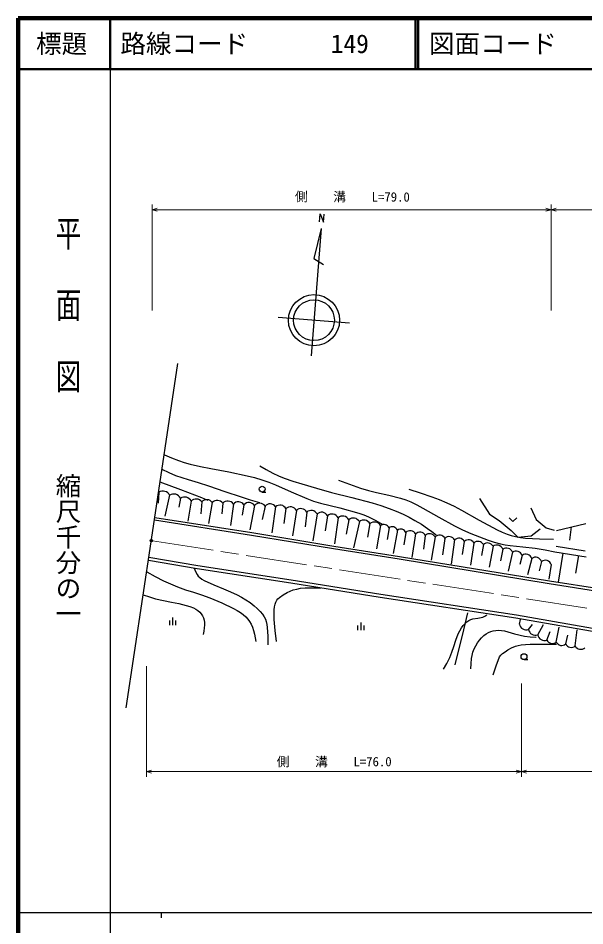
# Model space of a CAD drawing. Units: millimetres, scale not verified. Extents: x 40000 to 680000, y 20000 to 380000.
# Drawn here: x 40000 to 150873, y 202409 to 380000 of the extents above; entities that cross this region are included whole.
import ezdxf
from ezdxf.enums import TextEntityAlignment as Align

# ---------------------------------------------------------------- set-up
doc = ezdxf.new("R2010")
doc.units = ezdxf.units.MM
doc.header["$LTSCALE"] = 1000
doc.header["$PDMODE"] = 32
doc.header["$PDSIZE"] = 500
doc.linetypes.add('CHAIN', pattern=[18.5, 12, -1.5, 3.5, -1.5])
for name, color, linetype, lineweight in [('M-BGD', 7, 'Continuous', 25), ('M-BMK', 2, 'CHAIN', 13), ('M-BMK-OTRS', 5, 'Continuous', 25), ('M-BMK-SRVR', 3, 'Continuous', 25), ('M-STR-HTXT', 7, 'Continuous', 13), ('M-TTL', 2, 'Continuous', 140), ('M-TTL-BAND', 7, 'Continuous', 25), ('M-TTL-LINE', 7, 'Continuous', 50)]:
    doc.layers.add(name, color=color, linetype=linetype, lineweight=lineweight)
doc.layers.add('M-OTRS', color=6, linetype='Continuous')
doc.layers.add('M-TTL-TXT', color=7, linetype='Continuous')
doc.styles.add('@ＭＳ ゴシック', font='')
doc.styles.add('ＭＳ ゴシック', font='')
doc.styles.get('@ＭＳ ゴシック').set_extended_font_data('@MS Gothic')
doc.styles.get('ＭＳ ゴシック').set_extended_font_data('MS Gothic')

msp = doc.modelspace()

# ---------------------------------------------------------------- linework, layer by layer
at = {"layer": 'M-BGD'}
for p, q in [((67533, 287230), (67384, 285091)), ((69639, 286649), (68677, 282553)), ((71745, 286069), (71463, 284344)), ((87738, 287280), (88484, 287280)), ((73851, 285489), (73205, 281558)), ((75916, 285352), (75742, 283051)), ((77981, 285215), (77234, 281160)), ((80045, 285078), (79822, 283051)), ((82110, 284941), (81563, 280712)), ((84175, 284804), (83802, 282752)), ((86240, 284668), (85344, 279916)), ((88304, 284531), (87732, 281906)), ((90369, 284394), (89623, 279270)), ((92399, 284046), (91961, 281160)), ((94429, 283697), (93653, 278722)), ((96459, 283349), (96140, 280464)), ((98489, 283001), (97683, 277727)), ((100518, 282653), (100071, 279717)), ((66662, 281818), (85635, 278877)), ((66737, 282312), (85714, 279370)), ((102598, 282265), (101912, 277130)), ((104678, 281877), (104150, 279071)), ((106757, 281488), (105593, 276384)), ((108837, 281100), (108379, 278424)), ((110917, 280712), (110121, 276185)), ((145322, 279788), (151063, 281117)), ((85635, 278877), (101687, 276223)), ((85714, 279370), (101767, 276717)), ((112558, 280265), (112210, 277976)), ((114200, 279817), (113354, 275240)), ((115842, 279369), (115444, 276981)), ((117753, 279081), (117036, 274493)), ((148193, 280453), (147867, 277900)), ((119663, 278792), (119275, 276135)), ((121574, 278503), (120817, 273946)), ((123484, 278215), (123006, 274991)), ((125394, 277926), (124748, 273200)), ((127273, 277615), (126887, 275090)), ((129151, 277304), (128479, 272951)), ((101687, 276223), (114529, 274192)), ((101767, 276717), (114608, 274686)), ((131029, 276993), (130668, 274842)), ((132907, 276682), (132161, 272603)), ((134806, 276085), (134400, 273797)), ((136705, 275488), (135892, 271807)), ((145030, 275571), (151128, 274598)), ((150934, 275733), (145257, 276609)), ((146555, 275328), (145645, 269628)), ((65476, 273925), (75056, 272307)), ((65566, 274518), (75152, 272899)), ((114529, 274192), (143878, 269397)), ((114608, 274686), (143957, 269891)), ((138604, 274891), (138131, 273100)), ((140503, 274294), (139673, 271110)), ((142401, 273697), (141962, 271857)), ((149604, 274841), (149059, 271428)), ((75056, 272307), (93324, 269507)), ((75152, 272899), (93417, 270099)), ((144300, 273100), (143853, 270264)), ((93417, 270099), (110949, 267300)), ((93324, 269507), (110856, 266707)), ((143878, 269397), (154212, 267788)), ((143957, 269891), (154081, 268315)), ((110856, 266707), (137383, 262641)), ((110949, 267300), (137480, 263233)), ((137480, 263233), (164216, 258567)), ((69607, 262150), (69607, 261250)), ((70207, 262746), (70207, 261246)), ((70807, 262150), (70807, 261250)), ((106415, 261160), (106415, 260260)), ((107015, 261756), (107015, 260256)), ((107615, 261160), (107615, 260260)), ((137383, 262641), (164122, 257974)), ((138077, 261443), (138308, 262367)), ((139866, 260404), (140617, 261386)), ((141656, 259365), (142810, 261386)), ((143445, 258326), (144080, 260000)), ((145293, 257941), (145870, 260866)), ((148987, 257172), (149391, 260347)), ((147140, 257556), (147544, 259250)), ((138975, 254496), (139721, 254496))]:
    msp.add_line(p, q, dxfattribs=at)
for points in [[(68643, 294594), (69992, 293987), (71362, 293437), (72507, 293058), (73671, 292737), (75663, 292287), (77678, 291894), (81242, 291218), (84798, 290484), (86250, 290115), (87686, 289688), (89036, 289227), (90377, 288706), (93405, 287321), (96459, 285991), (97804, 285521), (99181, 285104), (102927, 284162), (106645, 283165), (107616, 282811), (108567, 282401), (109960, 281702), (111341, 280946)], [(68136, 291789), (69463, 291137), (70813, 290541), (72011, 290106), (73241, 289724), (75246, 289131), (77231, 288482), (80420, 287372), (83627, 286320), (85406, 285785), (87200, 285261)], [(87310, 292406), (88546, 291669), (89817, 290982), (90911, 290475), (92040, 290019), (93750, 289419), (95481, 288875), (98377, 288012), (101283, 287209), (105275, 286218), (109264, 285165), (110926, 284651), (112569, 284080), (113976, 283532), (115359, 282927), (116508, 282364), (117636, 281744), (118883, 280972), (120108, 280143), (120949, 279547), (121785, 278943)], [(102684, 289634), (104822, 288826), (106984, 288073), (108552, 287589), (110136, 287163), (112491, 286649), (114824, 286078), (115824, 285736), (116806, 285337), (118003, 284774), (119185, 284153), (122277, 282377), (125400, 280653), (126958, 279898), (128550, 279193), (130250, 278508), (131983, 277875), (133158, 277479), (134348, 277142), (135291, 276941), (136257, 276798), (138716, 276568), (141180, 276277), (143084, 275965), (144981, 275616)], [(67688, 289295), (71793, 287773), (75875, 286196), (76480, 285959), (77084, 285721)], [(116422, 287816), (118677, 287122), (120921, 286368), (122397, 285806), (123860, 285185), (125306, 284501), (126725, 283764), (130214, 281810), (133738, 279906), (134687, 279452), (135658, 279055), (136463, 278791), (137285, 278584), (138259, 278409), (139251, 278291), (141993, 278153), (144735, 278050)], [(130260, 286028), (132242, 282939), (134107, 281715), (136439, 279791), (137780, 278451), (140403, 278742), (142151, 280083)], [(140286, 284163), (141335, 281890), (143317, 280258), (144891, 279850)], [(136048, 282240), (136798, 281532), (137548, 282240)], [(74451, 272387), (74706, 271762), (75012, 271170), (75251, 270838), (75535, 270546), (75940, 270233), (76389, 269963), (78283, 269107), (80151, 268327), (81515, 267776), (82853, 267170), (83730, 266713), (84576, 266205), (85394, 265647), (86185, 265036), (86793, 264492), (87369, 263895), (87787, 263391), (88154, 262851), (88375, 262428), (88538, 261983), (88671, 261389), (88747, 260769), (88842, 259087), (88879, 257409)], [(65189, 271673), (66804, 270771), (68456, 269918), (69800, 269301), (71178, 268736), (72718, 268174), (74279, 267670), (75891, 267162), (77491, 266595), (79837, 265583), (82161, 264516), (82857, 264139), (83525, 263711), (84050, 263308), (84537, 262861), (84929, 262418), (85280, 261930), (85581, 261409), (85827, 260862), (86057, 260162), (86229, 259446), (86364, 258749), (86488, 258041)], [(90556, 258041), (90298, 260202), (90101, 262356), (90069, 263272), (90097, 264221), (90158, 264801), (90281, 265372), (90415, 265748), (90606, 266101), (90838, 266389), (91124, 266647), (91857, 267166), (92613, 267627), (93188, 267901), (93790, 268121), (94499, 268312), (95231, 268446), (96126, 268540), (97024, 268574), (98126, 268559), (99241, 268512)], [(64474, 267193), (65669, 266768), (66883, 266400), (68432, 266040), (69998, 265738), (71432, 265457), (72872, 265113), (73598, 264895), (74296, 264623), (74748, 264389), (75171, 264103), (75516, 263793), (75818, 263440), (76054, 263075), (76241, 262674), (76375, 262231), (76450, 261776), (76467, 261241), (76423, 260706), (76318, 260074), (76182, 259442)], [(123228, 252611), (123861, 253759), (124436, 254929), (124855, 255980), (125222, 257065), (125627, 258293), (126093, 259510), (126388, 260131), (126735, 260719), (127067, 261169), (127449, 261582), (127806, 261898), (128207, 262170), (128565, 262346), (128953, 262468), (129937, 262614), (130907, 262819), (131316, 263014), (131717, 263258)], [(125480, 253444), (127171, 260322), (127987, 263645)], [(128584, 252713), (128607, 253701), (128691, 254693), (128807, 255334), (128986, 255976), (129223, 256603), (129517, 257207), (129859, 257774), (130250, 258306), (130666, 258775), (131129, 259206), (131552, 259523), (132008, 259791), (132478, 259994), (132968, 260138), (133459, 260220), (133956, 260242), (134561, 260199), (135174, 260096), (137118, 259553), (139047, 259076), (140156, 258947), (141287, 258877), (141328, 258875), (141378, 258873)], [(132920, 251552), (133522, 253291), (134182, 255012), (134452, 255360), (134779, 255680), (135263, 256051), (135800, 256384), (136546, 256780), (137307, 257116), (137832, 257287), (138382, 257402), (139257, 257481), (140145, 257500), (142749, 257527), (145334, 257546)]]:
    msp.add_lwpolyline(points, dxfattribs=at)
for centre in [(87738, 287853), (138975, 255069)]:
    msp.add_circle(centre, 574, dxfattribs=at)
for centre, radius, start, end in [((68335, 286030), 1443, 25.40221, 123.78238), ((70442, 285450), 1443, 25.40221, 123.78238), ((72548, 284869), 1443, 25.40221, 123.78238), ((74829, 284602), 1320, 34.62271, 137.79496), ((76894, 284465), 1320, 34.62271, 137.79496), ((78959, 284328), 1320, 34.62271, 137.79496), ((81024, 284191), 1320, 34.62271, 137.79496), ((83088, 284054), 1320, 34.62271, 137.79496), ((85153, 283917), 1320, 34.62271, 137.79496), ((87218, 283781), 1320, 34.62271, 137.79496), ((89282, 283644), 1320, 34.62271, 137.79496), ((91247, 283421), 1310, 28.46734, 132.06191), ((93277, 283073), 1310, 28.46734, 132.06191), ((95307, 282725), 1310, 28.46734, 132.06191), ((97337, 282376), 1310, 28.46734, 132.06191), ((99366, 282028), 1310, 28.46734, 132.06191), ((101399, 281605), 1369, 28.83037, 130.02965), ((103479, 281216), 1369, 28.83037, 130.02965), ((105558, 280828), 1369, 28.83037, 130.02965), ((107638, 280440), 1369, 28.83037, 130.02965), ((109717, 280052), 1369, 28.83037, 130.02965), ((111570, 279873), 1064, 21.61478, 127.87498), ((113211, 279425), 1064, 21.61478, 127.87498), ((114853, 278977), 1064, 21.61478, 127.87498), ((116689, 278508), 1208, 28.28077, 134.54098), ((118600, 278220), 1208, 28.28077, 134.54098), ((120510, 277931), 1208, 28.28077, 134.54098), ((122421, 277643), 1208, 28.28077, 134.54098), ((124331, 277354), 1208, 28.28077, 134.54098), ((126217, 277066), 1190, 27.46912, 133.72932), ((128095, 276756), 1190, 27.46912, 133.72932), ((129973, 276445), 1190, 27.46912, 133.72932), ((131851, 276134), 1190, 27.46912, 133.72932), ((133633, 275672), 1244, 19.41621, 125.67641), ((135531, 275075), 1244, 19.41621, 125.67641), ((137430, 274478), 1244, 19.41621, 125.67641), ((139329, 273881), 1244, 19.41621, 125.67641), ((141228, 273284), 1244, 19.41621, 125.67641), ((143127, 272687), 1244, 19.41621, 125.67641), ((139383, 261633), 1320, 188.27457, 291.44264), ((141173, 260594), 1320, 188.27457, 291.44264), ((142963, 259555), 1320, 188.27457, 291.44264), ((144513, 258826), 1179, 205.10161, 311.36182), ((146360, 258442), 1179, 205.10161, 311.36182), ((148208, 258057), 1179, 205.10161, 311.36182), ((150060, 257706), 1198, 206.46219, 312.7224)]:
    msp.add_arc(centre, radius, start, end, dxfattribs=at)
at = {"layer": 'M-BMK'}
msp.add_line((66300, 277722), (165280, 262416), dxfattribs=at)
at = {"layer": 'M-BMK-OTRS'}
for p, q in [((66090, 278008), (71261, 312426)), ((61140, 245062), (66016, 277513))]:
    msp.add_line(p, q, dxfattribs=at)
at = {"layer": 'M-BMK-SRVR'}
for p, q in [((98974, 340178), (99097, 341717)), ((99097, 341717), (99772, 340110)), ((99772, 340110), (99887, 341655)), ((99306, 338847), (97320, 313926)), ((99306, 338847), (97832, 332945)), ((97832, 332945), (99747, 331789)), ((104854, 320348), (90898, 321459))]:
    msp.add_line(p, q, dxfattribs=at)
for centre, radius in [((97876, 320903), 5000), ((97876, 320903), 4000), ((66053, 277760), 249), ((66053, 277760), 7.5)]:
    msp.add_circle(centre, radius, dxfattribs=at)
at = {"layer": 'M-OTRS'}
msp.add_point((66052, 277762), dxfattribs=at)
at = {"layer": 'M-STR-HTXT'}
for p, q in [((66230, 322807), (66230, 343529)), ((144253, 343529), (144253, 322807)), ((66230, 342529), (144253, 342529)), ((144253, 342529), (258554, 342529)), ((65099, 253206), (65099, 231576)), ((138464, 231576), (138464, 249805)), ((65099, 232576), (138464, 232576)), ((138464, 232576), (210801, 232576))]:
    msp.add_line(p, q, dxfattribs=at)
for points in [[(67230, 342241), (66230, 342529), (67230, 342814)], [(143253, 342816), (144253, 342529), (143253, 342244)], [(145253, 342241), (144253, 342529), (145253, 342814)], [(66099, 232288), (65099, 232576), (66099, 232861)], [(137464, 232863), (138464, 232576), (137464, 232291)], [(139464, 232288), (138464, 232576), (139464, 232861)]]:
    msp.add_lwpolyline(points, dxfattribs=at)
at = {"layer": 'M-TTL'}
for p, q in [((40000, 380000), (40000, 20000)), ((680000, 380000), (40000, 380000))]:
    msp.add_line(p, q, dxfattribs=at)
at = {"layer": 'M-TTL-BAND'}
for p, q in [((58000, 370000), (58000, 20000)), ((40000, 205000), (579000, 205000)), ((68000, 205000), (68000, 204000))]:
    msp.add_line(p, q, dxfattribs=at)
at = {"layer": 'M-TTL-LINE'}
for p, q in [((58000, 380000), (58000, 370000)), ((117750, 380000), (117750, 370000)), ((118250, 380000), (118250, 370000)), ((40000, 370000), (680000, 370000))]:
    msp.add_line(p, q, dxfattribs=at)

# ---------------------------------------------------------------- texts
at = {"layer": 'M-STR-HTXT', "style": 'ＭＳ ゴシック'}
msp.add_text('側\u3000\u3000溝\u3000\u3000L=79.0', height=1833, rotation=359.8, dxfattribs=at).set_placement((94143, 343626), align=Align.BOTTOM_LEFT)
msp.add_text('側\u3000\u3000溝\u3000\u3000L=76.0', height=1833, dxfattribs=at).set_placement((90594, 233076), align=Align.BOTTOM_LEFT)
at = {"layer": 'M-TTL-BAND', "style": '@ＭＳ ゴシック', "width": 1.4}
msp.add_text('平  面  図', height=3666, rotation=270, dxfattribs=at).set_placement((49777, 306475), align=Align.MIDDLE_RIGHT)
at = {"layer": 'M-TTL-BAND', "style": '@ＭＳ ゴシック'}
msp.add_text('縮尺千分の一', height=3666, rotation=270, dxfattribs=at).set_placement((49777, 261030), align=Align.MIDDLE_RIGHT)
at = {"layer": 'M-TTL-TXT', "style": 'ＭＳ ゴシック'}
msp.add_text('標題', height=3666, dxfattribs=at).set_placement((48500, 375000), align=Align.MIDDLE_CENTER)
for s, p in [('路線コード', (60000, 375000)), ('149', (101142, 375000)), ('149', (101142, 375000)), ('149', (101142, 375000)), ('図面コード', (120380, 375000))]:
    msp.add_text(s, height=3666, dxfattribs=at).set_placement(p, align=Align.MIDDLE_LEFT)

doc.saveas('drawing.dxf')
